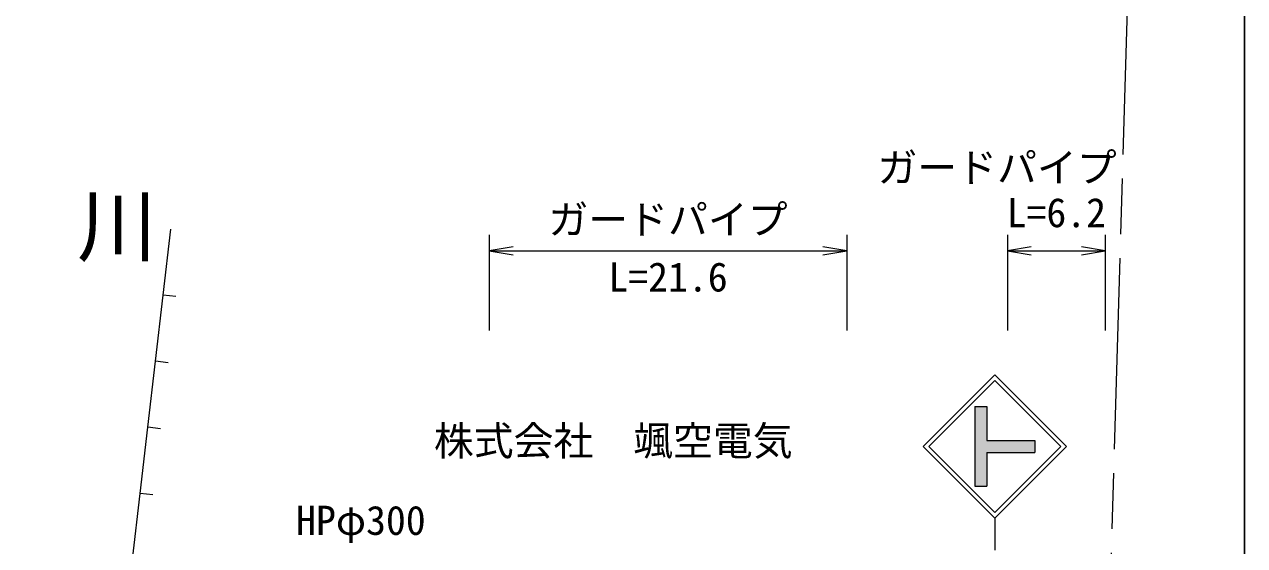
# Model space of a CAD drawing. Units: millimetres at full size, sheet at 1:1000; details may follow other scales. Extents: x 40000 to 122971101, y 20000 to 244977975.
# Drawn here: x 502470 to 579000, y 286488 to 319198 of the extents above; entities that cross this region are included whole.
import ezdxf
from ezdxf.enums import TextEntityAlignment as Align

# ---------------------------------------------------------------- set-up
doc = ezdxf.new("R2010")
doc.units = ezdxf.units.MM
doc.header["$LTSCALE"] = 1000
doc.linetypes.add('CHAIN', pattern=[18.5, 12, -1.5, 3.5, -1.5])
for name, color, linetype, lineweight in [('M-BGD', 7, 'Continuous', 13), ('M-BMK', 2, 'CHAIN', 13), ('M-BMK-HTXT', 7, 'Continuous', 13), ('M-STR-HTXT', 7, 'Continuous', 13), ('M-STR-STRC', 7, 'Continuous', 13), ('M-TTL-BAND', 7, 'Continuous', 25)]:
    doc.layers.add(name, color=color, linetype=linetype, lineweight=lineweight)
doc.styles.add('ＭＳ ゴシック', font='')
doc.styles.get('ＭＳ ゴシック').set_extended_font_data('MS Gothic')

# ---------------------------------------------------------------- blocks, each defined once
blk = doc.blocks.new('open_arrow')
at = {"color": 0, "linetype": 'Continuous', "lineweight": -2}
blk.add_lwpolyline([(7.5, 1.25), (0, 0), (7.5, -1.25)], dxfattribs=at)

msp = doc.modelspace()

# ---------------------------------------------------------------- hatches: boundary and pattern name
at = {"layer": 'M-STR-STRC'}
msp.add_hatch(color=256, dxfattribs=at).paths.add_polyline_path([(562087, 295210), (562837, 295210), (562837, 293085), (565837, 293085), (565837, 292335), (562837, 292335), (562837, 290210), (562087, 290210)])

# ---------------------------------------------------------------- linework, layer by layer
at = {"layer": 'M-BGD'}
for p, q in [((511179, 302208), (511662, 306355)), ((510696, 298061), (511179, 302208)), ((511974, 302115), (511179, 302208)), ((510213, 293913), (510696, 298061)), ((511490, 297968), (510696, 298061)), ((509729, 289766), (510213, 293913)), ((511007, 293821), (510213, 293913)), ((509246, 285618), (509729, 289766)), ((510524, 289673), (509729, 289766))]:
    msp.add_line(p, q, dxfattribs=at)
at = {"layer": 'M-BMK'}
msp.add_line((571708, 323026), (570104, 267761), dxfattribs=at)
at = {"layer": 'M-STR-HTXT'}
for p, q in [((531618, 305988), (531618, 299988)), ((554055, 305988), (554055, 299988)), ((564122, 305988), (564122, 299988)), ((570261, 305988), (570261, 299988)), ((531618, 304988), (554055, 304988)), ((564122, 304988), (570261, 304988))]:
    msp.add_line(p, q, dxfattribs=at)
at = {"layer": 'M-STR-STRC'}
for p, q in [((558838, 292711), (563338, 297211)), ((567838, 292710), (563338, 297211)), ((559191, 292711), (563338, 296857)), ((567484, 292710), (563338, 296857)), ((562087, 295210), (562087, 290210)), ((562087, 295210), (562837, 295210)), ((562837, 295210), (562837, 293085)), ((558838, 292711), (563338, 288210)), ((559191, 292711), (563338, 288564)), ((562837, 293085), (565837, 293085)), ((563338, 288564), (567484, 292710)), ((563338, 288210), (567838, 292710)), ((565837, 293085), (565837, 292335)), ((562837, 292335), (565837, 292335)), ((562837, 292335), (562837, 290210)), ((562087, 290210), (562837, 290210)), ((563338, 288210), (563338, 286210))]:
    msp.add_line(p, q, dxfattribs=at)
at = {"layer": 'M-TTL-BAND'}
msp.add_line((579000, 20000), (579000, 370000), dxfattribs=at)

# ---------------------------------------------------------------- block references
at = {"layer": 'M-STR-HTXT', "xscale": 200, "yscale": 200}
for p in [(531618, 304988), (564122, 304988)]:
    msp.add_blockref('open_arrow', p, dxfattribs=at)
at = {"layer": 'M-STR-HTXT', "xscale": 200, "yscale": 200, "rotation": 180}
for p in [(554055, 304988), (570261, 304988)]:
    msp.add_blockref('open_arrow', p, dxfattribs=at)

# ---------------------------------------------------------------- texts
at = {"layer": 'M-BMK-HTXT', "style": 'ＭＳ ゴシック'}
msp.add_text('株式会社\u3000颯空電気', height=1833, dxfattribs=at).set_placement((539403, 293065), align=Align.MIDDLE_CENTER)
at = {"layer": 'M-BMK-HTXT', "insert": (478072, 304285), "char_height": 3666, "attachment_point": 7, "style": 'ＭＳ ゴシック'}
msp.add_mtext('\\T2.77;字桂川', dxfattribs=at)
at = {"layer": 'M-STR-HTXT', "style": 'ＭＳ ゴシック'}
for s, p in [('ガードパイプ', (563476, 308748)), ('ガードパイプ', (542837, 305488)), ('L=6.2', (567192, 305922)), ('L=21.6', (542837, 301883))]:
    msp.add_text(s, height=1833, dxfattribs=at).set_placement(p, align=Align.BOTTOM_CENTER)
msp.add_text('HPφ300', height=1833, dxfattribs=at).set_placement((519510, 286609), align=Align.BOTTOM_LEFT)

doc.saveas('drawing.dxf')
